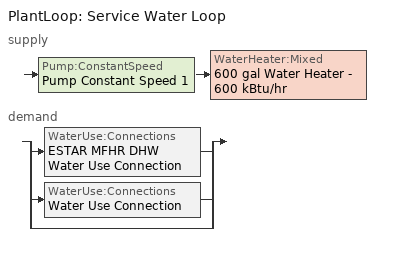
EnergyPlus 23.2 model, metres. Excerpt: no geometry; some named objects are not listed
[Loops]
PlantLoop 'Service Water Loop'
 supply: Pump:ConstantSpeed 'Pump Constant Speed 1' > WaterHeater:Mixed '600 gal Water Heater - 600 kBtu/hr'
 demand: split
  | WaterUse:Connections 'ESTAR MFHR DHW Water Use Connection'
  | WaterUse:Connections 'Water Use Connection'
  | bypass
[SizingPeriod:DesignDay] Month=1; Day of Month=21; Day Type=WinterDesignDay; Daily Dry-Bulb Temperature Range {deltaC}=0; Dry-Bulb Temperature Range Modifier Type=DefaultMultipliers; Barometric Pressure {Pa}=100893; Wind Direction {deg}=260; Rain Indicator=No; Snow Indicator=No; Daylight Saving Time Indicator=No; Solar Model Indicator=ASHRAEClearSky; Sky Clearness=0; Begin Environment Reset Mode=FullResetAtBeginEnvironment
Name | Maximum Dry-Bulb Temperature {C} | Humidity Condition Type | Wetbulb or DewPoint at Maximum Dry-Bulb {C} | Wind Speed {m/s}
Montreal Int'l Ann Htg 99.6% Condns DB | -23.7 | Wetbulb | -23.7 | 3.9
Montreal Int'l Ann Htg Wind 99.6% Condns WS=>MCDB | -5.3 | Wetbulb | -5.3 | 12.9
Montreal Int'l Ann Hum_n 99.6% Condns DP=>MCDB | -23 | Dewpoint | -30.5 | 3.9
[ZoneHVAC:Baseboard:Convective:Electric] Availability Schedule=Always On Discrete hvac_library; Heating Design Capacity {W}=Autosize; Efficiency=1
Elec Baseboard; Elec Baseboard 6; Elec Baseboard 7; Elec Baseboard 11; Elec Baseboard 9; Elec Baseboard 3; Elec Baseboard 13; Elec Baseboard 14; Elec Baseboard 15; Elec Baseboard 1; Elec Baseboard 2; Elec Baseboard 8; Elec Baseboard 22; Elec Baseboard 20; Elec Baseboard 21; Elec Baseboard 19; Elec Baseboard 10; Elec Baseboard 5; Elec Baseboard 12; Elec Baseboard 18; Elec Baseboard 4; Elec Baseboard 17; Elec Baseboard 16
[ZoneHVAC:PackagedTerminalHeatPump] Availability Schedule=Always On Discrete hvac_library; Cooling Supply Air Flow Rate {m3/s}=Autosize; Heating Supply Air Flow Rate {m3/s}=2.22045e-16; No Load Supply Air Flow Rate {m3/s}=Autosize; Cooling Outdoor Air Flow Rate {m3/s}=Autosize; Heating Outdoor Air Flow Rate {m3/s}=Autosize; No Load Outdoor Air Flow Rate {m3/s}=Autosize; Heating Convergence Tolerance=0.001; Cooling Convergence Tolerance=0.001; Maximum Supply Air Temperature from Supplemental Heater {C}=Autosize; Maximum Outdoor Dry-Bulb Temperature for Supplemental Heater Operation {C}=21; Fan Placement=DrawThrough; Supply Air Fan Operating Mode Schedule=Always On Discrete hvac_library
Name | Supply Air Fan | Heating Coil | Cooling Coil | Supplemental Heating Coil
PTHP | PTHP CV Fan | PTHP 1 Spd DX Htg Coil | PTHP 1 Spd DX Clg Coil | PTHP Elec Htg Backup Coil
PTHP 6 | PTHP CV Fan 6 | PTHP 1 Spd DX Htg Coil 6 | PTHP 1 Spd DX Clg Coil 6 | PTHP Elec Htg Backup Coil 6
PTHP 7 | PTHP CV Fan 7 | PTHP 1 Spd DX Htg Coil 7 | PTHP 1 Spd DX Clg Coil 7 | PTHP Elec Htg Backup Coil 7
PTHP 11 | PTHP CV Fan 11 | PTHP 1 Spd DX Htg Coil 11 | PTHP 1 Spd DX Clg Coil 11 | PTHP Elec Htg Backup Coil 11
PTHP 9 | PTHP CV Fan 9 | PTHP 1 Spd DX Htg Coil 9 | PTHP 1 Spd DX Clg Coil 9 | PTHP Elec Htg Backup Coil 9
PTHP 3 | PTHP CV Fan 3 | PTHP 1 Spd DX Htg Coil 3 | PTHP 1 Spd DX Clg Coil 3 | PTHP Elec Htg Backup Coil 3
PTHP 13 | PTHP CV Fan 13 | PTHP 1 Spd DX Htg Coil 13 | PTHP 1 Spd DX Clg Coil 13 | PTHP Elec Htg Backup Coil 13
PTHP 14 | PTHP CV Fan 14 | PTHP 1 Spd DX Htg Coil 14 | PTHP 1 Spd DX Clg Coil 14 | PTHP Elec Htg Backup Coil 14
PTHP 15 | PTHP CV Fan 15 | PTHP 1 Spd DX Htg Coil 15 | PTHP 1 Spd DX Clg Coil 15 | PTHP Elec Htg Backup Coil 15
PTHP 1 | PTHP CV Fan 1 | PTHP 1 Spd DX Htg Coil 1 | PTHP 1 Spd DX Clg Coil 1 | PTHP Elec Htg Backup Coil 1
PTHP 2 | PTHP CV Fan 2 | PTHP 1 Spd DX Htg Coil 2 | PTHP 1 Spd DX Clg Coil 2 | PTHP Elec Htg Backup Coil 2
PTHP 8 | PTHP CV Fan 8 | PTHP 1 Spd DX Htg Coil 8 | PTHP 1 Spd DX Clg Coil 8 | PTHP Elec Htg Backup Coil 8
PTHP 22 | PTHP CV Fan 22 | PTHP 1 Spd DX Htg Coil 22 | PTHP 1 Spd DX Clg Coil 22 | PTHP Elec Htg Backup Coil 22
PTHP 20 | PTHP CV Fan 20 | PTHP 1 Spd DX Htg Coil 20 | PTHP 1 Spd DX Clg Coil 20 | PTHP Elec Htg Backup Coil 20
PTHP 21 | PTHP CV Fan 21 | PTHP 1 Spd DX Htg Coil 21 | PTHP 1 Spd DX Clg Coil 21 | PTHP Elec Htg Backup Coil 21
PTHP 19 | PTHP CV Fan 19 | PTHP 1 Spd DX Htg Coil 19 | PTHP 1 Spd DX Clg Coil 19 | PTHP Elec Htg Backup Coil 19
PTHP 10 | PTHP CV Fan 10 | PTHP 1 Spd DX Htg Coil 10 | PTHP 1 Spd DX Clg Coil 10 | PTHP Elec Htg Backup Coil 10
PTHP 5 | PTHP CV Fan 5 | PTHP 1 Spd DX Htg Coil 5 | PTHP 1 Spd DX Clg Coil 5 | PTHP Elec Htg Backup Coil 5
PTHP 12 | PTHP CV Fan 12 | PTHP 1 Spd DX Htg Coil 12 | PTHP 1 Spd DX Clg Coil 12 | PTHP Elec Htg Backup Coil 12
PTHP 18 | PTHP CV Fan 18 | PTHP 1 Spd DX Htg Coil 18 | PTHP 1 Spd DX Clg Coil 18 | PTHP Elec Htg Backup Coil 18
PTHP 4 | PTHP CV Fan 4 | PTHP 1 Spd DX Htg Coil 4 | PTHP 1 Spd DX Clg Coil 4 | PTHP Elec Htg Backup Coil 4
PTHP 17 | PTHP CV Fan 17 | PTHP 1 Spd DX Htg Coil 17 | PTHP 1 Spd DX Clg Coil 17 | PTHP Elec Htg Backup Coil 17
PTHP 16 | PTHP CV Fan 16 | PTHP 1 Spd DX Htg Coil 16 | PTHP 1 Spd DX Clg Coil 16 | PTHP Elec Htg Backup Coil 16
[Fan:ConstantVolume] Availability Schedule=Always On Discrete hvac_library; Fan Total Efficiency=0.7; Pressure Rise {Pa}=250; Maximum Flow Rate {m3/s}=AutoSize; Motor Efficiency=0.9; Motor In Airstream Fraction=1
PTHP CV Fan; PTHP CV Fan 6; PTHP CV Fan 7; PTHP CV Fan 11; PTHP CV Fan 9; PTHP CV Fan 3; PTHP CV Fan 13; PTHP CV Fan 14; PTHP CV Fan 15; PTHP CV Fan 1; PTHP CV Fan 2; PTHP CV Fan 8; PTHP CV Fan 22; PTHP CV Fan 20; PTHP CV Fan 21; PTHP CV Fan 19; PTHP CV Fan 10; PTHP CV Fan 5; PTHP CV Fan 12; PTHP CV Fan 18; PTHP CV Fan 4; PTHP CV Fan 17; PTHP CV Fan 16
[Coil:Heating:DX:SingleSpeed] Availability Schedule=Always On Discrete hvac_library; Gross Rated Heating Capacity {W}=2.22045e-16; Gross Rated Heating COP {W/W}=5; Rated Air Flow Rate {m3/s}=Autosize; Rated Supply Fan Power Per Volume Flow Rate 2017 {W/(m3/s)}=773.3; Rated Supply Fan Power Per Volume Flow Rate 2023 {W/(m3/s)}=934.4; Heating Capacity Function of Temperature Curve=OS:Curve:Biquadratic 11; Heating Capacity Function of Flow Fraction Curve=OS:Curve:Quadratic 14; Energy Input Ratio Function of Temperature Curve=OS:Curve:Biquadratic 12; Energy Input Ratio Function of Flow Fraction Curve=OS:Curve:Quadratic 15; Part Load Fraction Correlation Curve=OS:Curve:Quadratic 16; Minimum Outdoor Dry-Bulb Temperature for Compressor Operation {C}=-8; Maximum Outdoor Dry-Bulb Temperature for Defrost Operation {C}=5; Crankcase Heater Capacity {W}=0; Maximum Outdoor Dry-Bulb Temperature for Crankcase Heater Operation {C}=10; Defrost Strategy=Resistive; Defrost Control=Timed; Defrost Time Period Fraction=0.166667; Resistive Defrost Heater Capacity {W}=2000
PTHP 1 Spd DX Htg Coil; PTHP 1 Spd DX Htg Coil 6; PTHP 1 Spd DX Htg Coil 7; PTHP 1 Spd DX Htg Coil 11; PTHP 1 Spd DX Htg Coil 9; PTHP 1 Spd DX Htg Coil 3; PTHP 1 Spd DX Htg Coil 13; PTHP 1 Spd DX Htg Coil 14; PTHP 1 Spd DX Htg Coil 15; PTHP 1 Spd DX Htg Coil 1; PTHP 1 Spd DX Htg Coil 2; PTHP 1 Spd DX Htg Coil 8; PTHP 1 Spd DX Htg Coil 22; PTHP 1 Spd DX Htg Coil 20; PTHP 1 Spd DX Htg Coil 21; PTHP 1 Spd DX Htg Coil 19; PTHP 1 Spd DX Htg Coil 10; PTHP 1 Spd DX Htg Coil 5; PTHP 1 Spd DX Htg Coil 12; PTHP 1 Spd DX Htg Coil 18; PTHP 1 Spd DX Htg Coil 4; PTHP 1 Spd DX Htg Coil 17; PTHP 1 Spd DX Htg Coil 16
[Coil:Cooling:DX:SingleSpeed] Availability Schedule=Always On Discrete hvac_library; Gross Rated Total Cooling Capacity {W}=Autosize; Gross Rated Sensible Heat Ratio=Autosize; Gross Rated Cooling COP {W/W}=3; Rated Air Flow Rate {m3/s}=Autosize; Rated Evaporator Fan Power Per Volume Flow Rate 2017 {W/(m3/s)}=773.3; Rated Evaporator Fan Power Per Volume Flow Rate 2023 {W/(m3/s)}=934.4; Total Cooling Capacity Function of Temperature Curve=OS:Curve:Biquadratic 9; Total Cooling Capacity Function of Flow Fraction Curve=OS:Curve:Quadratic 11; Energy Input Ratio Function of Temperature Curve=OS:Curve:Biquadratic 10; Energy Input Ratio Function of Flow Fraction Curve=OS:Curve:Quadratic 12; Part Load Fraction Correlation Curve=OS:Curve:Quadratic 13; Minimum Outdoor Dry-Bulb Temperature for Compressor Operation {C}=-25; Nominal Time for Condensate Removal to Begin {s}=0; Ratio of Initial Moisture Evaporation Rate and Steady State Latent Capacity=0; Maximum Cycling Rate {cycles/hr}=0; Latent Capacity Time Constant {s}=0; Condenser Type=AirCooled; Evaporative Condenser Effectiveness=0; Evaporative Condenser Air Flow Rate {m3/s}=Autosize; Evaporative Condenser Pump Rated Power Consumption {W}=Autosize; Crankcase Heater Capacity {W}=0; Maximum Outdoor Dry-Bulb Temperature for Crankcase Heater Operation {C}=0; Basin Heater Capacity {W/K}=0; Basin Heater Setpoint Temperature {C}=10
PTHP 1 Spd DX Clg Coil; PTHP 1 Spd DX Clg Coil 6; PTHP 1 Spd DX Clg Coil 7; PTHP 1 Spd DX Clg Coil 11; PTHP 1 Spd DX Clg Coil 9; PTHP 1 Spd DX Clg Coil 3; PTHP 1 Spd DX Clg Coil 13; PTHP 1 Spd DX Clg Coil 14; PTHP 1 Spd DX Clg Coil 15; PTHP 1 Spd DX Clg Coil 1; PTHP 1 Spd DX Clg Coil 2; PTHP 1 Spd DX Clg Coil 8; PTHP 1 Spd DX Clg Coil 22; PTHP 1 Spd DX Clg Coil 20; PTHP 1 Spd DX Clg Coil 21; PTHP 1 Spd DX Clg Coil 19; PTHP 1 Spd DX Clg Coil 10; PTHP 1 Spd DX Clg Coil 5; PTHP 1 Spd DX Clg Coil 12; PTHP 1 Spd DX Clg Coil 18; PTHP 1 Spd DX Clg Coil 4; PTHP 1 Spd DX Clg Coil 17; PTHP 1 Spd DX Clg Coil 16
[Coil:Heating:Electric] Availability Schedule=Always On Discrete hvac_library; Efficiency=1; Nominal Capacity {W}=Autosize
PTHP Elec Htg Backup Coil; PTHP Elec Htg Backup Coil 6; PTHP Elec Htg Backup Coil 7; PTHP Elec Htg Backup Coil 11; PTHP Elec Htg Backup Coil 9; PTHP Elec Htg Backup Coil 3; PTHP Elec Htg Backup Coil 13; PTHP Elec Htg Backup Coil 14; PTHP Elec Htg Backup Coil 15; PTHP Elec Htg Backup Coil 1; PTHP Elec Htg Backup Coil 2; PTHP Elec Htg Backup Coil 8; PTHP Elec Htg Backup Coil 22; PTHP Elec Htg Backup Coil 20; PTHP Elec Htg Backup Coil 21; PTHP Elec Htg Backup Coil 19; PTHP Elec Htg Backup Coil 10; PTHP Elec Htg Backup Coil 5; PTHP Elec Htg Backup Coil 12; PTHP Elec Htg Backup Coil 18; PTHP Elec Htg Backup Coil 4; PTHP Elec Htg Backup Coil 17; PTHP Elec Htg Backup Coil 16
[PlantLoop]
Service Water Loop: Fluid Type=Water; Plant Equipment Operation Scheme=Service Water Loop Operation Schemes; Maximum Loop Temperature {C}=60; Minimum Loop Temperature {C}=10; Maximum Loop Flow Rate {m3/s}=Autosize; Minimum Loop Flow Rate {m3/s}=0; Plant Loop Volume {m3}=Autocalculate; Load Distribution Scheme=Optimal; Plant Loop Demand Calculation Scheme=SingleSetpoint; Common Pipe Simulation=None
[Sizing:Plant]
Service Water Loop: Loop Type=Heating; Design Loop Exit Temperature {C}=60; Loop Design Temperature Difference {deltaC}=5; Sizing Option=NonCoincident; Zone Timesteps in Averaging Window=1; Coincident Sizing Factor Mode=None
[Pump:ConstantSpeed]
Pump Constant Speed 1: Design Flow Rate {m3/s}=Autosize; Design Pump Head {Pa}=29891; Design Power Consumption {W}=Autosize; Motor Efficiency=0.9; Fraction of Motor Inefficiencies to Fluid Stream=0; Pump Control Type=Intermittent; Design Power Sizing Method=PowerPerFlowPerPressure; Design Electric Power per Unit Flow Rate {W/(m3/s)}=348701.1; Design Shaft Power per Unit Flow Rate per Unit Head {W-s/m3-Pa}=1.28205
[WaterHeater:Mixed]
600 gal Water Heater - 600 kBtu/hr: Tank Volume {m3}=2.27125; Setpoint Temperature Schedule=SHW_Temperature_140F; Deadband Temperature Difference {deltaC}=5; Maximum Temperature Limit {C}=82.22222; Heater Control Type=Cycle; Heater Maximum Capacity {W}=175842; Heater Ignition Minimum Flow Rate {m3/s}=0; Heater Ignition Delay {s}=0; Heater Fuel Type=NaturalGas; Heater Thermal Efficiency=0.801543; Off Cycle Parasitic Fuel Consumption Rate {W}=2562; Off Cycle Parasitic Fuel Type=NaturalGas; Off Cycle Parasitic Heat Fraction to Tank=0.8; On Cycle Parasitic Fuel Consumption Rate {W}=2562; On Cycle Parasitic Fuel Type=NaturalGas; On Cycle Parasitic Heat Fraction to Tank=0; Ambient Temperature Indicator=Schedule; Ambient Temperature Schedule=Water Heater Ambient Temp Schedule - 70F; Off Cycle Loss Coefficient to Ambient Temperature {W/K}=6; Off Cycle Loss Fraction to Zone=1; On Cycle Loss Coefficient to Ambient Temperature {W/K}=6; On Cycle Loss Fraction to Zone=1; Use Side Effectiveness=1; Source Side Effectiveness=1; Use Side Design Flow Rate {m3/s}=Autosize; Source Side Design Flow Rate {m3/s}=Autosize; Indirect Water Heating Recovery Time {hr}=1.5; Source Side Flow Control Mode=IndirectHeatPrimarySetpoint
[WaterHeater:Sizing]
600 gal Water Heater - 600 kBtu/hr: Design Mode=PeakDraw; Time Storage Can Meet Peak Draw {hr}=0.538503; Time for Tank Recovery {hr}=0; Nominal Tank Volume for Autosizing Plant Connections {m3}=1
[WaterUse:Connections] Cold Water Supply Temperature Schedule=Cold water temperature
Name | Hot Water Supply Temperature Schedule | Drain Water Heat Exchanger Type | Drain Water Heat Exchanger Destination | Water Use Equipment Name 1
ESTAR MFHR DHW Water Use Connection | MURB hot water equipment schedule | None | Plant | ESTAR MFHR Whole Building Water Use Equipment
Water Use Connection | ESTAR MFHR DHW Fraction Schedule 1 |  |  | Water Use Equipment 1
[WaterUse:Equipment]
Name | Peak Flow Rate {m3/s} | Flow Rate Fraction Schedule | Target Temperature Schedule | Sensible Fraction Schedule | Latent Fraction Schedule | Zone
ESTAR MFHR Whole Building Water Use Equipment | 0.0003 | ESTAR MFHR DHW Fraction Schedule | 60.0C Hot Water | 0.2 Hot Water Sensible Fraction | 0.05 Hot Water Latent Fraction
Water Use Equipment 1 | 1e-07 |  | WaterUse Schedule 120F 15 | WaterUse Sensible Fraction Schedule 20p 15 | WaterUse Latent Fraction Schedule 5p 15 | Thermal Zone 2
[PlantEquipmentOperationSchemes]
Service Water Loop Operation Schemes: Control Scheme Object Type 1=PlantEquipmentOperation:HeatingLoad; Control Scheme Name 1=Service Water Loop Heating Operation Scheme; Control Scheme Schedule Name 1=Always On Discrete
[PlantEquipmentOperation:HeatingLoad]
Service Water Loop Heating Operation Scheme: Load Range Lower Limit 1 {W}=0; Load Range Upper Limit 1 {W}=1000000000; Range Equipment List Name 1=Service Water Loop Heating Equipment List
[PlantEquipmentList]
Service Water Loop Heating Equipment List: WaterHeater:Mixed, 600 gal Water Heater - 600 kBtu/hr
[SetpointManager:Scheduled]
Setpoint Manager Scheduled 1: Control Variable=Temperature; Schedule=SHW_Temperature_140F
[Schedule:Day:Interval]
ESTAR MFHR DHW Schedule Day; ESTAR MFHR DHW Schedule Day 1: No, 06:00, 0.05, 07:00, 0.3, 08:00, 0.5, 09:00, 0.4, 11:00, 0.3, 12:00, 0.35, 13:00, 0.4, 15:00, 0.35, 17:00, 0.3, 19:00, 0.5, 20:00, 0.4, 21:00, 0.35, 22:00, 0.45, 23:00, 0.3, 24:00, 0.05
Friday 2: No, 01:00, 0.37, 02:00, 0.27, 03:00, 0.19, 04:00, 0.16, 05:00, 0.2, 06:00, 0.28, 07:00, 0.53, 08:00, 0.77, 09:00, 0.89, 10:00, 0.83, 11:00, 0.78, 12:00, 0.72, 13:00, 0.71, 14:00, 0.63, 15:00, 0.55, 16:00, 0.57, 17:00, 0.65, 18:00, 0.75, 19:00, 0.82, 20:00, 0.83, 21:00, 0.79, 22:00, 0.78, 23:00, 0.69, 24:00, 0.57
Medium Office Hot Water Equipment Default Schedule 1: No, 01:00, 0.04, 02:00, 0.04, 03:00, 0.04, 04:00, 0.04, 05:00, 0.04, 06:00, 0.07, 07:00, 0.04, 08:00, 0.04, 09:00, 0.04, 10:00, 0.04, 11:00, 0.04, 12:00, 0.06, 13:00, 0.06, 14:00, 0.09, 15:00, 0.06, 16:00, 0.04, 17:00, 0.04, 18:00, 0.04, 19:00, 0.04, 20:00, 0.04, 21:00, 0.04, 22:00, 0.07, 23:00, 0.04, 24:00, 0.04
Medium Office Hot Water Equipment Summer Design Day Schedule 2: No, 01:00, 0.05, 02:00, 0.05, 03:00, 0.05, 04:00, 0.05, 05:00, 0.05, 06:00, 0.08, 07:00, 0.07, 08:00, 0.19, 09:00, 0.35, 10:00, 0.38, 11:00, 0.39, 12:00, 0.47, 13:00, 0.57, 14:00, 0.54, 15:00, 0.34, 16:00, 0.33, 17:00, 0.44, 18:00, 0.26, 19:00, 0.21, 20:00, 0.15, 21:00, 0.17, 22:00, 0.08, 23:00, 0.05, 24:00, 0.05
Medium Office Hot Water Equipment Weekends 2: No, 01:00, 0.37, 02:00, 0.26, 03:00, 0.2, 04:00, 0.16, 05:00, 0.16, 06:00, 0.2, 07:00, 0.31, 08:00, 0.48, 09:00, 0.73, 10:00, 0.89, 11:00, 0.9, 12:00, 0.91, 13:00, 0.87, 14:00, 0.8, 15:00, 0.72, 16:00, 0.69, 17:00, 0.72, 18:00, 0.8, 19:00, 0.9, 20:00, 0.93, 21:00, 0.89, 22:00, 0.85, 23:00, 0.72, 24:00, 0.53
Medium Office Hot Water Equipment Winter Design Day Schedule 2: No, 01:00, 0.058024, 02:00, 0.05, 03:00, 0.05, 04:00, 0.05, 05:00, 0.05, 06:00, 0.08, 07:00, 0.07, 08:00, 0.11, 09:00, 0.15, 10:00, 0.21, 11:00, 0.19, 12:00, 0.23, 13:00, 0.2, 14:00, 0.19, 15:00, 0.15, 16:00, 0.13, 17:00, 0.14, 18:00, 0.0784316, 19:00, 0.0784316, 20:00, 0.0784316, 21:00, 0.0784316, 22:00, 0.09, 23:00, 0.05, 24:00, 0.05
Schedule Day 46; SHW_Temperature_140F_Default; SHW_Temperature_140F_Summer_Design_Day; SHW_Temperature_140F_Winter_Design_Day: No, 24:00, 60
Schedule Day 47; WaterUse Sensible Fraction Schedule 20p Day 15: No, 24:00, 0.2
Schedule Day 48; WaterUse Latent Fraction Schedule 5p Day 15: No, 24:00, 0.05
Schedule Day 84: No, 24:00, 6.5
Schedule Day 85; Schedule Day 86; Schedule Day 87: No, 24:00, 6
Schedule Day 88: No, 24:00, 9
Schedule Day 89; Schedule Day 93: No, 24:00, 12
Schedule Day 90: No, 24:00, 14
Schedule Day 91: No, 24:00, 16
Schedule Day 92: No, 24:00, 15
Schedule Day 94: No, 24:00, 10
Schedule Day 95: No, 24:00, 7
Water Heater Ambient Temp Schedule - 70F_Default; Water Heater Ambient Temp Schedule - 70F_Summer_Design_Day; Water Heater Ambient Temp Schedule - 70F_Winter_Design_Day: No, 24:00, 21.11
WaterUse Schedule 120F Day 15: No, 24:00, 48.8889
Weekday 2: No, 01:00, 0.321315, 02:00, 0.234675, 03:00, 0.18, 04:00, 0.17, 05:00, 0.19, 06:00, 0.3, 07:00, 0.56, 08:00, 0.84, 09:00, 0.88, 10:00, 0.72, 11:00, 0.67, 12:00, 0.64, 13:00, 0.62, 14:00, 0.55, 15:00, 0.5, 16:00, 0.55, 17:00, 0.86, 18:00, 0.97, 19:00, 1, 20:00, 0.99, 21:00, 0.9, 22:00, 0.74, 23:00, 0.72, 24:00, 0.49
[Schedule:Week:Daily]
0.05 Hot Water Latent Fraction Week Rule - Jan1-Dec31: Schedule Day 48, Schedule Day 48, Schedule Day 48, Schedule Day 48, Schedule Day 48, Schedule Day 48, Schedule Day 48, Schedule Day 48, Schedule Day 48, Schedule Day 48, Schedule Day 48, Schedule Day 48
0.2 Hot Water Sensible Fraction Week Rule - Jan1-Dec31: Schedule Day 47, Schedule Day 47, Schedule Day 47, Schedule Day 47, Schedule Day 47, Schedule Day 47, Schedule Day 47, Schedule Day 47, Schedule Day 47, Schedule Day 47, Schedule Day 47, Schedule Day 47
60.0C Hot Water Week Rule - Jan1-Dec31: Schedule Day 46, Schedule Day 46, Schedule Day 46, Schedule Day 46, Schedule Day 46, Schedule Day 46, Schedule Day 46, Schedule Day 46, Schedule Day 46, Schedule Day 46, Schedule Day 46, Schedule Day 46
Cold water temperature Week Rule - Jan1-Jan28: Schedule Day 84, Schedule Day 84, Schedule Day 84, Schedule Day 84, Schedule Day 84, Schedule Day 84, Schedule Day 84, Schedule Day 84, Schedule Day 84, Schedule Day 84, Schedule Day 84, Schedule Day 84
Cold water temperature Week Rule - Jan29-Feb4: Schedule Day 84, Schedule Day 84, Schedule Day 84, Schedule Day 85, Schedule Day 85, Schedule Day 85, Schedule Day 85, Schedule Day 84, Schedule Day 84, Schedule Day 84, Schedule Day 84, Schedule Day 84
Cold water temperature Week Rule - Feb5-Feb25: Schedule Day 85, Schedule Day 85, Schedule Day 85, Schedule Day 85, Schedule Day 85, Schedule Day 85, Schedule Day 85, Schedule Day 84, Schedule Day 84, Schedule Day 84, Schedule Day 84, Schedule Day 84
Cold water temperature Week Rule - Feb26-Mar4: Schedule Day 85, Schedule Day 85, Schedule Day 85, Schedule Day 86, Schedule Day 86, Schedule Day 86, Schedule Day 86, Schedule Day 84, Schedule Day 84, Schedule Day 84, Schedule Day 84, Schedule Day 84
Cold water temperature Week Rule - Mar5-Mar25: Schedule Day 86, Schedule Day 86, Schedule Day 86, Schedule Day 86, Schedule Day 86, Schedule Day 86, Schedule Day 86, Schedule Day 84, Schedule Day 84, Schedule Day 84, Schedule Day 84, Schedule Day 84
Cold water temperature Week Rule - Mar26-Apr1: Schedule Day 86, Schedule Day 86, Schedule Day 86, Schedule Day 86, Schedule Day 86, Schedule Day 86, Schedule Day 87, Schedule Day 84, Schedule Day 84, Schedule Day 84, Schedule Day 84, Schedule Day 84
Cold water temperature Week Rule - Apr2-Apr29: Schedule Day 87, Schedule Day 87, Schedule Day 87, Schedule Day 87, Schedule Day 87, Schedule Day 87, Schedule Day 87, Schedule Day 84, Schedule Day 84, Schedule Day 84, Schedule Day 84, Schedule Day 84
Cold water temperature Week Rule - Apr30-May6: Schedule Day 87, Schedule Day 88, Schedule Day 88, Schedule Day 88, Schedule Day 88, Schedule Day 88, Schedule Day 88, Schedule Day 84, Schedule Day 84, Schedule Day 84, Schedule Day 84, Schedule Day 84
Cold water temperature Week Rule - May7-May27: Schedule Day 88, Schedule Day 88, Schedule Day 88, Schedule Day 88, Schedule Day 88, Schedule Day 88, Schedule Day 88, Schedule Day 84, Schedule Day 84, Schedule Day 84, Schedule Day 84, Schedule Day 84
Cold water temperature Week Rule - May28-Jun3: Schedule Day 88, Schedule Day 88, Schedule Day 88, Schedule Day 88, Schedule Day 89, Schedule Day 89, Schedule Day 89, Schedule Day 84, Schedule Day 84, Schedule Day 84, Schedule Day 84, Schedule Day 84
Cold water temperature Week Rule - Jun4-Jun24: Schedule Day 89, Schedule Day 89, Schedule Day 89, Schedule Day 89, Schedule Day 89, Schedule Day 89, Schedule Day 89, Schedule Day 84, Schedule Day 84, Schedule Day 84, Schedule Day 84, Schedule Day 84
Cold water temperature Week Rule - Jun25-Jul1: Schedule Day 89, Schedule Day 89, Schedule Day 89, Schedule Day 89, Schedule Day 89, Schedule Day 89, Schedule Day 90, Schedule Day 84, Schedule Day 84, Schedule Day 84, Schedule Day 84, Schedule Day 84
Cold water temperature Week Rule - Jul2-Jul29: Schedule Day 90, Schedule Day 90, Schedule Day 90, Schedule Day 90, Schedule Day 90, Schedule Day 90, Schedule Day 90, Schedule Day 84, Schedule Day 84, Schedule Day 84, Schedule Day 84, Schedule Day 84
Cold water temperature Week Rule - Jul30-Aug5: Schedule Day 90, Schedule Day 90, Schedule Day 91, Schedule Day 91, Schedule Day 91, Schedule Day 91, Schedule Day 91, Schedule Day 84, Schedule Day 84, Schedule Day 84, Schedule Day 84, Schedule Day 84
Cold water temperature Week Rule - Aug6-Aug26: Schedule Day 91, Schedule Day 91, Schedule Day 91, Schedule Day 91, Schedule Day 91, Schedule Day 91, Schedule Day 91, Schedule Day 84, Schedule Day 84, Schedule Day 84, Schedule Day 84, Schedule Day 84
Cold water temperature Week Rule - Aug27-Sep2: Schedule Day 91, Schedule Day 91, Schedule Day 91, Schedule Day 91, Schedule Day 91, Schedule Day 92, Schedule Day 92, Schedule Day 84, Schedule Day 84, Schedule Day 84, Schedule Day 84, Schedule Day 84
Cold water temperature Week Rule - Sep3-Sep30: Schedule Day 92, Schedule Day 92, Schedule Day 92, Schedule Day 92, Schedule Day 92, Schedule Day 92, Schedule Day 92, Schedule Day 84, Schedule Day 84, Schedule Day 84, Schedule Day 84, Schedule Day 84
Cold water temperature Week Rule - Oct1-Oct28: Schedule Day 93, Schedule Day 93, Schedule Day 93, Schedule Day 93, Schedule Day 93, Schedule Day 93, Schedule Day 93, Schedule Day 84, Schedule Day 84, Schedule Day 84, Schedule Day 84, Schedule Day 84
Cold water temperature Week Rule - Oct29-Nov4: Schedule Day 93, Schedule Day 93, Schedule Day 93, Schedule Day 94, Schedule Day 94, Schedule Day 94, Schedule Day 94, Schedule Day 84, Schedule Day 84, Schedule Day 84, Schedule Day 84, Schedule Day 84
Cold water temperature Week Rule - Nov5-Nov25: Schedule Day 94, Schedule Day 94, Schedule Day 94, Schedule Day 94, Schedule Day 94, Schedule Day 94, Schedule Day 94, Schedule Day 84, Schedule Day 84, Schedule Day 84, Schedule Day 84, Schedule Day 84
Cold water temperature Week Rule - Nov26-Dec2: Schedule Day 94, Schedule Day 94, Schedule Day 94, Schedule Day 94, Schedule Day 94, Schedule Day 95, Schedule Day 95, Schedule Day 84, Schedule Day 84, Schedule Day 84, Schedule Day 84, Schedule Day 84
Cold water temperature Week Rule - Dec3-Dec31: Schedule Day 95, Schedule Day 95, Schedule Day 95, Schedule Day 95, Schedule Day 95, Schedule Day 95, Schedule Day 95, Schedule Day 84, Schedule Day 84, Schedule Day 84, Schedule Day 84, Schedule Day 84
ESTAR MFHR DHW Fraction Schedule Week Rule - Jan1-Dec31: ESTAR MFHR DHW Schedule Day, ESTAR MFHR DHW Schedule Day, ESTAR MFHR DHW Schedule Day, ESTAR MFHR DHW Schedule Day, ESTAR MFHR DHW Schedule Day, ESTAR MFHR DHW Schedule Day, ESTAR MFHR DHW Schedule Day, ESTAR MFHR DHW Schedule Day, ESTAR MFHR DHW Schedule Day, ESTAR MFHR DHW Schedule Day, ESTAR MFHR DHW Schedule Day, ESTAR MFHR DHW Schedule Day
ESTAR MFHR DHW Fraction Schedule 1 Week Rule - Jan1-Dec31: ESTAR MFHR DHW Schedule Day 1, ESTAR MFHR DHW Schedule Day 1, ESTAR MFHR DHW Schedule Day 1, ESTAR MFHR DHW Schedule Day 1, ESTAR MFHR DHW Schedule Day 1, ESTAR MFHR DHW Schedule Day 1, ESTAR MFHR DHW Schedule Day 1, ESTAR MFHR DHW Schedule Day 1, ESTAR MFHR DHW Schedule Day 1, ESTAR MFHR DHW Schedule Day 1, ESTAR MFHR DHW Schedule Day 1, ESTAR MFHR DHW Schedule Day 1
MURB hot water equipment schedule Week Rule - Jan1-Dec31: Medium Office Hot Water Equipment Weekends 2, Weekday 2, Weekday 2, Weekday 2, Weekday 2, Friday 2, Medium Office Hot Water Equipment Weekends 2, Medium Office Hot Water Equipment Default Schedule 1, Medium Office Hot Water Equipment Summer Design Day Schedule 2, Medium Office Hot Water Equipment Winter Design Day Schedule 2, Medium Office Hot Water Equipment Default Schedule 1, Medium Office Hot Water Equipment Default Schedule 1
SHW_Temperature_140F Week Rule - Jan1-Dec31: SHW_Temperature_140F_Default, SHW_Temperature_140F_Default, SHW_Temperature_140F_Default, SHW_Temperature_140F_Default, SHW_Temperature_140F_Default, SHW_Temperature_140F_Default, SHW_Temperature_140F_Default, SHW_Temperature_140F_Default, SHW_Temperature_140F_Summer_Design_Day, SHW_Temperature_140F_Winter_Design_Day, SHW_Temperature_140F_Default, SHW_Temperature_140F_Default
Water Heater Ambient Temp Schedule - 70F Week Rule - Jan1-Dec31: Water Heater Ambient Temp Schedule - 70F_Default, Water Heater Ambient Temp Schedule - 70F_Default, Water Heater Ambient Temp Schedule - 70F_Default, Water Heater Ambient Temp Schedule - 70F_Default, Water Heater Ambient Temp Schedule - 70F_Default, Water Heater Ambient Temp Schedule - 70F_Default, Water Heater Ambient Temp Schedule - 70F_Default, Water Heater Ambient Temp Schedule - 70F_Default, Water Heater Ambient Temp Schedule - 70F_Summer_Design_Day, Water Heater Ambient Temp Schedule - 70F_Winter_Design_Day, Water Heater Ambient Temp Schedule - 70F_Default, Water Heater Ambient Temp Schedule - 70F_Default
WaterUse Latent Fraction Schedule 5p 15 Week Rule - Jan1-Dec31: WaterUse Latent Fraction Schedule 5p Day 15, WaterUse Latent Fraction Schedule 5p Day 15, WaterUse Latent Fraction Schedule 5p Day 15, WaterUse Latent Fraction Schedule 5p Day 15, WaterUse Latent Fraction Schedule 5p Day 15, WaterUse Latent Fraction Schedule 5p Day 15, WaterUse Latent Fraction Schedule 5p Day 15, WaterUse Latent Fraction Schedule 5p Day 15, WaterUse Latent Fraction Schedule 5p Day 15, WaterUse Latent Fraction Schedule 5p Day 15, WaterUse Latent Fraction Schedule 5p Day 15, WaterUse Latent Fraction Schedule 5p Day 15
WaterUse Schedule 120F 15 Week Rule - Jan1-Dec31: WaterUse Schedule 120F Day 15, WaterUse Schedule 120F Day 15, WaterUse Schedule 120F Day 15, WaterUse Schedule 120F Day 15, WaterUse Schedule 120F Day 15, WaterUse Schedule 120F Day 15, WaterUse Schedule 120F Day 15, WaterUse Schedule 120F Day 15, WaterUse Schedule 120F Day 15, WaterUse Schedule 120F Day 15, WaterUse Schedule 120F Day 15, WaterUse Schedule 120F Day 15
WaterUse Sensible Fraction Schedule 20p 15 Week Rule - Jan1-Dec31: WaterUse Sensible Fraction Schedule 20p Day 15, WaterUse Sensible Fraction Schedule 20p Day 15, WaterUse Sensible Fraction Schedule 20p Day 15, WaterUse Sensible Fraction Schedule 20p Day 15, WaterUse Sensible Fraction Schedule 20p Day 15, WaterUse Sensible Fraction Schedule 20p Day 15, WaterUse Sensible Fraction Schedule 20p Day 15, WaterUse Sensible Fraction Schedule 20p Day 15, WaterUse Sensible Fraction Schedule 20p Day 15, WaterUse Sensible Fraction Schedule 20p Day 15, WaterUse Sensible Fraction Schedule 20p Day 15, WaterUse Sensible Fraction Schedule 20p Day 15
[Schedule:Year]
0.05 Hot Water Latent Fraction: 0.05 Hot Water Latent Fraction Week Rule - Jan1-Dec31, 1, 1, 12, 31
0.2 Hot Water Sensible Fraction: 0.2 Hot Water Sensible Fraction Week Rule - Jan1-Dec31, 1, 1, 12, 31
60.0C Hot Water: 60.0C Hot Water Week Rule - Jan1-Dec31, 1, 1, 12, 31
Cold water temperature: Cold water temperature Week Rule - Jan1-Jan28, 1, 1, 1, 28, Cold water temperature Week Rule - Jan29-Feb4, 1, 29, 2, 4, Cold water temperature Week Rule - Feb5-Feb25, 2, 5, 2, 25, Cold water temperature Week Rule - Feb26-Mar4, 2, 26, 3, 4, Cold water temperature Week Rule - Mar5-Mar25, 3, 5, 3, 25, Cold water temperature Week Rule - Mar26-Apr1, 3, 26, 4, 1, Cold water temperature Week Rule - Apr2-Apr29, 4, 2, 4, 29, Cold water temperature Week Rule - Apr30-May6, 4, 30, 5, 6, Cold water temperature Week Rule - May7-May27, 5, 7, 5, 27, Cold water temperature Week Rule - May28-Jun3, 5, 28, 6, 3, Cold water temperature Week Rule - Jun4-Jun24, 6, 4, 6, 24, Cold water temperature Week Rule - Jun25-Jul1, 6, 25, 7, 1, Cold water temperature Week Rule - Jul2-Jul29, 7, 2, 7, 29, Cold water temperature Week Rule - Jul30-Aug5, 7, 30, 8, 5, Cold water temperature Week Rule - Aug6-Aug26, 8, 6, 8, 26, Cold water temperature Week Rule - Aug27-Sep2, 8, 27, 9, 2, Cold water temperature Week Rule - Sep3-Sep30, 9, 3, 9, 30, Cold water temperature Week Rule - Oct1-Oct28, 10, 1, 10, 28, Cold water temperature Week Rule - Oct29-Nov4, 10, 29, 11, 4, Cold water temperature Week Rule - Nov5-Nov25, 11, 5, 11, 25, Cold water temperature Week Rule - Nov26-Dec2, 11, 26, 12, 2, Cold water temperature Week Rule - Dec3-Dec31, 12, 3, 12, 31
ESTAR MFHR DHW Fraction Schedule: ESTAR MFHR DHW Fraction Schedule Week Rule - Jan1-Dec31, 1, 1, 12, 31
ESTAR MFHR DHW Fraction Schedule 1: ESTAR MFHR DHW Fraction Schedule 1 Week Rule - Jan1-Dec31, 1, 1, 12, 31
MURB hot water equipment schedule: MURB hot water equipment schedule Week Rule - Jan1-Dec31, 1, 1, 12, 31
SHW_Temperature_140F: SHW_Temperature_140F Week Rule - Jan1-Dec31, 1, 1, 12, 31
Water Heater Ambient Temp Schedule - 70F: Water Heater Ambient Temp Schedule - 70F Week Rule - Jan1-Dec31, 1, 1, 12, 31
WaterUse Latent Fraction Schedule 5p 15: WaterUse Latent Fraction Schedule 5p 15 Week Rule - Jan1-Dec31, 1, 1, 12, 31
WaterUse Schedule 120F 15: WaterUse Schedule 120F 15 Week Rule - Jan1-Dec31, 1, 1, 12, 31
WaterUse Sensible Fraction Schedule 20p 15: WaterUse Sensible Fraction Schedule 20p 15 Week Rule - Jan1-Dec31, 1, 1, 12, 31
[Schedule:Constant] Hourly Value=1
Always On Discrete hvac_library; Always On Discrete
[Curve:Biquadratic]
Name | Coefficient1 Constant | Coefficient2 x | Coefficient3 x**2 | Coefficient4 y | Coefficient5 y**2 | Coefficient6 x*y | Minimum Value of x {BasedOnField A2} | Maximum Value of x {BasedOnField A2} | Minimum Value of y {BasedOnField A3} | Maximum Value of y {BasedOnField A3}
OS:Curve:Biquadratic 11 | 0.758746 | 0 | 0 | 0.027626 | 0.000148716 | 0 | 0 | 1 | 0 | 1
OS:Curve:Biquadratic 12 | 1.19248 | -0.0300438 | 0.00103745 | 0 | 0 | 0 | -20 | 20 | 0 | 1
OS:Curve:Biquadratic 9 | 0.42415 | 0.04426 | -0.00042 | 0.00333 | -8e-05 | -0.00021 | 17 | 22 | 13 | 46
OS:Curve:Biquadratic 10 | 1.23649 | -0.02431 | 0.00057 | -0.01434 | 0.00063 | -0.00038 | 17 | 22 | 13 | 46
[Curve:Quadratic]
Name | Coefficient1 Constant | Coefficient2 x | Coefficient3 x**2 | Minimum Value of x {BasedOnField A2} | Maximum Value of x {BasedOnField A2}
OS:Curve:Quadratic 14 | 0.84 | 0.16 | 0 | 0.5 | 1.5
OS:Curve:Quadratic 15 | 1.3824 | -0.4336 | 0.0512 | 0 | 1
OS:Curve:Quadratic 16 | 0.85 | 0.15 | 0 | 0 | 1
OS:Curve:Quadratic 11 | 0.77136 | 0.34053 | -0.11088 | 0.75918 | 1.13877
OS:Curve:Quadratic 12 | 1.2055 | -0.32953 | 0.12308 | 0.75918 | 1.13877
OS:Curve:Quadratic 13 | 0.771 | 0.229 | 0 | 0 | 1
